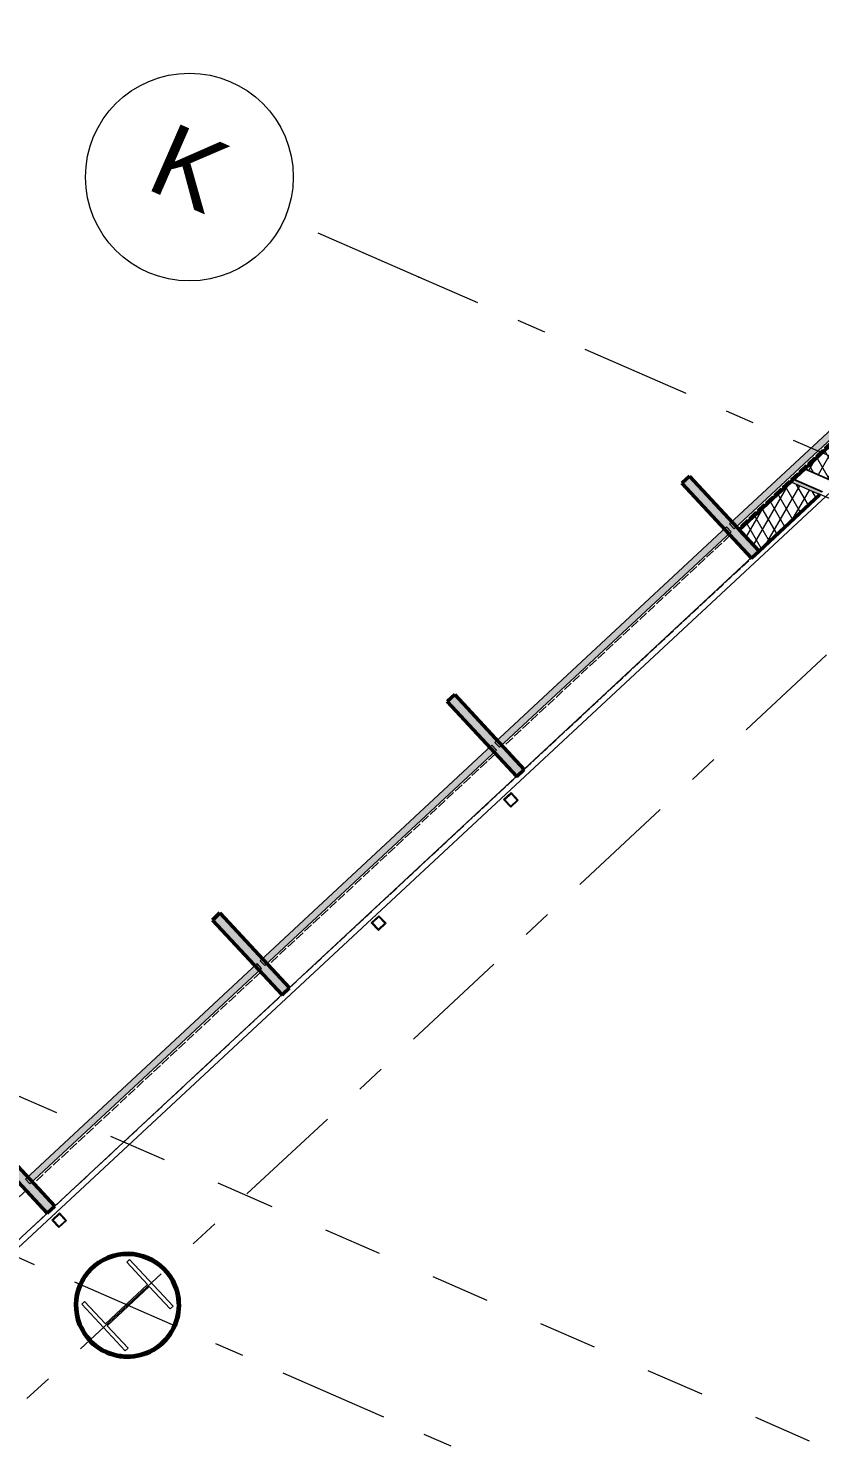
# Model space of a CAD drawing. Header units: millimetres. Extents: x -50172 to 90294, y -80883 to 956680.
# Drawn here: x -30409 to -26601, y -29873 to -23037 of the extents above; entities that cross this region are included whole.
import ezdxf
from ezdxf.enums import TextEntityAlignment as Align

# ---------------------------------------------------------------- set-up
doc = ezdxf.new("R2010")
doc.units = ezdxf.units.MM
doc.header["$MEASUREMENT"] = 0
for name, pattern in [('Dashed', [564.444447, 282.222223, -282.222223]), ('Double Dashed', [1093.611073, 529.166651, -211.666656, 141.111112, -211.666656]), ('Hidden Line', [55, 45, -10])]:
    doc.linetypes.add(name, pattern=pattern)
for name, color, linetype in [('A-25-M_Wall_Int', 7, 'Continuous'), ('A-95-MC_Marker_Section_P2.Marker', 7, 'Continuous'), ('COLUMN.IFC Import', 7, 'Continuous'), ('New_A-15-MG_Structural_Grid_Phase_2', 7, 'Continuous'), ('New_A-20-M_Floor_Slab', 7, 'Continuous'), ('New_A-25-M_Curtain_Wall', 7, 'Continuous'), ('New_A-25-M_Wall_Ext', 7, 'Continuous'), ('New_A-35-M_FFE-Zone', 7, 'Continuous')]:
    doc.layers.add(name, color=color, linetype=linetype)
for name, color, linetype, lineweight, true_color in [('A-25-M_Wall_Int_Pen_No__107', 7, 'Continuous', 15, 0xa6a6a6), ('A-25-M_Wall_Int_Pen_No__27', 7, 'Continuous', 50, 0x2a2a2a), ('New_A-15-MG_Structural_Grid_Phase_2_Pen_No__222', 7, 'Continuous', 13, 0x65af33), ('New_A-25-M_Curtain_Wall_Pen_No__107', 7, 'Continuous', 15, 0xa6a6a6), ('New_A-25-M_Curtain_Wall_Pen_No__144', 7, 'Continuous', 0, 0xc8c8c8), ('New_A-25-M_Curtain_Wall_Pen_No__165', 7, 'Continuous', 0, 0x006060), ('New_A-25-M_Curtain_Wall_Pen_No__27', 7, 'Continuous', 50, 0x2a2a2a), ('New_A-25-M_Wall_Ext_Pen_No__107', 7, 'Continuous', 15, 0xa6a6a6), ('New_A-25-M_Wall_Ext_Pen_No__27', 7, 'Continuous', 50, 0x2a2a2a), ('New_A-35-M_FFE-Zone_Pen_No__74', 7, 'Continuous', 20, 0x606060)]:
    doc.layers.add(name, color=color, linetype=linetype, lineweight=lineweight, true_color=true_color)
for name, color, linetype, lineweight in [('A-95-MC_Marker_Section_P2.Marker_Pen_No__1', 7, 'Continuous', 13), ('COLUMN.IFC Import_Pen_No__2', 8, 'Continuous', 15), ('New_A-20-M_Floor_Slab_Pen_No__89', 8, 'Continuous', 20), ('New_A-25-M_Curtain_Wall_Pen_No__1', 7, 'Continuous', 13), ('New_A-25-M_Curtain_Wall_Pen_No__87', 8, 'Continuous', 20), ('New_A-25-M_Wall_Ext_Pen_No__1', 7, 'Continuous', 13), ('New_ArchiCAD Zone Stamps_Pen_No__9', 7, 'Continuous', 13)]:
    doc.layers.add(name, color=color, linetype=linetype, lineweight=lineweight)
doc.styles.add('GENERATED_STYLE_2', font='')
doc.styles.add('GENERATED_STYLE_3', font='')
doc.styles.add('GENERATED_STYLE_4', font='')
doc.styles.get('GENERATED_STYLE_2').set_extended_font_data('Arial', bold=True)
doc.styles.get('GENERATED_STYLE_3').set_extended_font_data('Arial')
doc.styles.get('GENERATED_STYLE_4').set_extended_font_data('Swis721 BT')
pattern_1 = [(60, (0, 0), (-43.30127, 25), []), (120, (0, 0), (43.30127, 25), [])]

# ---------------------------------------------------------------- blocks, each defined once
blk = doc.blocks.new('Computer Lab A_INB 2101_5_1', base_point=(-21074, -34511.1))
at = {"layer": 'New_A-35-M_FFE-Zone_Pen_No__74', "linetype": 'Continuous'}
for p, q in [((-26602.3, -25279.3), (-34797.7, -32908.8)), ((-9642.2, -32674.7), (-26602.3, -25279.3))]:
    blk.add_line(p, q, dxfattribs=at)
for start, end in [(111.44041, 291.56891), (291.56891, 111.44041)]:
    blk.add_arc((-29932, -29183.1), 250, start, end, dxfattribs=at)
at = {"layer": 'New_ArchiCAD Zone Stamps_Pen_No__9'}
for tag, height, style, p in [('ROOM_NAME', 250, 'GENERATED_STYLE_2', (-21831, -32984.5)), ('zoneNameLine2', 250, 'GENERATED_STYLE_2', (-22019.5, -33416.7)), ('ROOM_NUMBER', 200, 'GENERATED_STYLE_3', (-22207.9, -33837.4)), ('measuredAreaCode', 200, 'GENERATED_STYLE_3', (-22364.9, -34197.5)), ('DUMMY_649', 200, 'GENERATED_STYLE_3', (-22057.5, -34331.5)), ('DUMMY_650', 200, 'GENERATED_STYLE_3', (-21428.4, -34605.9)), ('DUMMY_651', 133.3, 'GENERATED_STYLE_3', (-21149.1, -34712.4))]:
    blk.add_attdef(tag, text='', height=height, rotation=336.44041, dxfattribs=dict(at, style=style)).set_placement(p, align=Align.TOP_LEFT)
blk = doc.blocks.new('Slab_4_1', base_point=(-34879.7, -33019))
at = {"layer": 'New_A-20-M_Floor_Slab_Pen_No__89', "linetype": 'Continuous', "flags": 128}
blk.add_lwpolyline([(-11126.4, -10915), (-34879.7, -33019), (-34178.4, -33772.6), (-28504.8, -36246.6), (-17692.7, -40961.2), (-18788.7, -43474.6), (-15135.8, -45067.5), (-14847, -44405), (-9724.7, -46638.6), (-11283.6, -50213.5), (-6954.9, -52101), (-4428.3, -46306.9), (1068, -48703.5), (1011.6, -48832.8), (12486.7, -53836.5)], dxfattribs=at)
blk = doc.blocks.new('Curtain Wall_17_1')
at = {"layer": 'New_A-25-M_Curtain_Wall_Pen_No__144', "linetype": 'Continuous'}
for points in [[(-27264.3, -25226.3), (-26929.1, -25586.5), (-26892.5, -25552.5), (-27227.7, -25192.3)], [(-28393.9, -26277.5), (-28058.7, -26637.7), (-28022.1, -26603.6), (-28357.3, -26243.4)], [(-29523.4, -27328.6), (-29188.3, -27688.8), (-29151.7, -27654.8), (-29486.8, -27294.6)], [(-30653, -28379.8), (-30317.8, -28740), (-30281.2, -28705.9), (-30616.4, -28345.7)]]:
    blk.add_hatch(color=256, dxfattribs=at).paths.add_polyline_path(points)
at = {"layer": 'New_A-25-M_Curtain_Wall_Pen_No__165', "linetype": 'Continuous', "lineweight": 0, "true_color": 0x001818}
for points in [[(-27012.5, -25445.5), (-25897.6, -24408), (-25919.4, -24384.6), (-27034.3, -25422.1)], [(-28142.1, -26496.7), (-27027.1, -25459.2), (-27048.9, -25435.7), (-28163.9, -26473.3)], [(-29271.6, -27547.8), (-28156.7, -26510.3), (-28178.5, -26486.9), (-29293.4, -27524.4)], [(-30401.2, -28599), (-29286.3, -27561.5), (-29308.1, -27538), (-30423, -28575.6)]]:
    blk.add_hatch(color=168, dxfattribs=at).paths.add_polyline_path(points)
at = {"layer": 'New_A-25-M_Curtain_Wall_Pen_No__1', "linetype": 'Continuous'}
for p, q in [((-25919.4, -24384.6), (-27034.3, -25422.1)), ((-27012.5, -25445.5), (-25897.6, -24408)), ((-27034.3, -25422.1), (-27012.5, -25445.5)), ((-27048.9, -25435.7), (-28163.9, -26473.3)), ((-28142.1, -26496.7), (-27027.1, -25459.2)), ((-27027.1, -25459.2), (-27048.9, -25435.7)), ((-28178.5, -26486.9), (-29293.4, -27524.4)), ((-29271.6, -27547.8), (-28156.7, -26510.3)), ((-28156.7, -26510.3), (-28178.5, -26486.9)), ((-28163.9, -26473.3), (-28142.1, -26496.7)), ((-29308.1, -27538), (-30423, -28575.6)), ((-29286.3, -27561.5), (-29308.1, -27538)), ((-29293.4, -27524.4), (-29271.6, -27547.8)), ((-30401.2, -28599), (-29286.3, -27561.5)), ((-30423, -28575.6), (-30401.2, -28599))]:
    blk.add_line(p, q, dxfattribs=at)
at = {"layer": 'New_A-25-M_Curtain_Wall_Pen_No__27', "linetype": 'Continuous'}
for p, q in [((-27227.7, -25192.3), (-27264.3, -25226.3)), ((-27264.3, -25226.3), (-26929.1, -25586.5)), ((-26892.5, -25552.5), (-27227.7, -25192.3)), ((-26929.1, -25586.5), (-26892.5, -25552.5)), ((-28357.3, -26243.4), (-28393.9, -26277.5)), ((-28022.1, -26603.6), (-28357.3, -26243.4)), ((-28393.9, -26277.5), (-28058.7, -26637.7)), ((-28058.7, -26637.7), (-28022.1, -26603.6)), ((-29486.8, -27294.6), (-29523.4, -27328.6)), ((-29523.4, -27328.6), (-29188.3, -27688.8)), ((-29151.7, -27654.8), (-29486.8, -27294.6)), ((-29188.3, -27688.8), (-29151.7, -27654.8)), ((-30281.2, -28705.9), (-30616.4, -28345.7)), ((-30653, -28379.8), (-30317.8, -28740)), ((-30317.8, -28740), (-30281.2, -28705.9))]:
    blk.add_line(p, q, dxfattribs=at)
blk = doc.blocks.new('Wall_195_1', base_point=(-30317.8, -28740))
at = {"layer": 'New_A-25-M_Curtain_Wall_Pen_No__87', "linetype": 'Hidden Line', "flags": 128}
for points in [[(-30420, -28630.2), (-31513, -29647.3)], [(-30317.8, -28740), (-30420, -28630.2)], [(-31410.8, -29757.1), (-30317.8, -28740)], [(-31513, -29647.3), (-31410.8, -29757.1)]]:
    blk.add_lwpolyline(points, dxfattribs=at)
blk = doc.blocks.new('Wall_196_1', base_point=(-29188.3, -27688.8))
at = {"layer": 'New_A-25-M_Curtain_Wall_Pen_No__87', "linetype": 'Hidden Line', "flags": 128}
for points in [[(-29290.4, -27579), (-30383.4, -28596.1)], [(-29188.3, -27688.8), (-29290.4, -27579)], [(-30281.2, -28705.9), (-29188.3, -27688.8)], [(-30383.4, -28596.1), (-30281.2, -28705.9)]]:
    blk.add_lwpolyline(points, dxfattribs=at)
blk = doc.blocks.new('Wall_197_1', base_point=(-28058.7, -26637.7))
at = {"layer": 'New_A-25-M_Curtain_Wall_Pen_No__87', "linetype": 'Hidden Line', "flags": 128}
for points in [[(-28160.9, -26527.9), (-29253.8, -27545)], [(-28058.7, -26637.7), (-28160.9, -26527.9)], [(-29151.7, -27654.8), (-28058.7, -26637.7)], [(-29253.8, -27545), (-29151.7, -27654.8)]]:
    blk.add_lwpolyline(points, dxfattribs=at)
blk = doc.blocks.new('Wall_198_1', base_point=(-26929.1, -25586.5))
at = {"layer": 'New_A-25-M_Curtain_Wall_Pen_No__87', "linetype": 'Hidden Line', "flags": 128}
for points in [[(-27031.3, -25476.7), (-28124.3, -26493.8)], [(-26929.1, -25586.5), (-27031.3, -25476.7)], [(-28022.1, -26603.6), (-26929.1, -25586.5)], [(-28124.3, -26493.8), (-28022.1, -26603.6)]]:
    blk.add_lwpolyline(points, dxfattribs=at)
blk = doc.blocks.new('*X670')
at = {"layer": 'New_A-25-M_Curtain_Wall_Pen_No__107', "linetype": 'Continuous'}
blk.add_hatch(color=256, dxfattribs=at).paths.add_polyline_path([(-26349.9, -25047.5), (-26330, -25029), (-26479.9, -24963.6), (-26499.9, -24982.2)])
blk = doc.blocks.new('Wall_245_1', base_point=(-26892.4, -25552.3))
at = {"layer": 'New_A-25-M_Curtain_Wall_Pen_No__107', "linetype": 'Continuous', "lineweight": 0, "true_color": 0x535353}
for points in [[(-26314, -25014.1), (-26311.6, -25011.9), (-26461.5, -24946.5), (-26463.9, -24948.7)], [(-26367.5, -25063.9), (-26365.1, -25061.7), (-26515, -24996.3), (-26517.4, -24998.5)], [(-26534.6, -25219.4), (-26532.2, -25217.1), (-26682.1, -25151.8), (-26684.5, -25154)], [(-26588.1, -25269.1), (-26585.7, -25266.9), (-26735.6, -25201.5), (-26738, -25203.8)]]:
    blk.add_hatch(color=251, dxfattribs=at).paths.add_polyline_path(points)
at = {"layer": 'New_A-25-M_Curtain_Wall_Pen_No__107', "linetype": 'Continuous'}
for points in [[(-26311.6, -25011.9), (-26299.6, -25000.7), (-26449.6, -24935.4), (-26461.5, -24946.5)], [(-26600, -25280.3), (-26588.1, -25269.1), (-26738, -25203.8), (-26750, -25214.9)]]:
    blk.add_hatch(color=256, dxfattribs=at).paths.add_polyline_path(points)
at = {"layer": 'New_A-25-M_Curtain_Wall_Pen_No__1', "linetype": 'Continuous'}
for p, q in [((-26314, -25014.1), (-26463.9, -24948.7)), ((-26311.6, -25011.9), (-26461.5, -24946.5)), ((-26299.6, -25000.7), (-26449.6, -24935.4)), ((-26517.4, -24998.5), (-26367.5, -25063.9)), ((-26365.1, -25061.7), (-26515, -24996.3)), ((-26349.9, -25047.5), (-26499.9, -24982.2)), ((-26330, -25029), (-26479.9, -24963.6)), ((-26534.6, -25219.4), (-26684.5, -25154)), ((-26532.2, -25217.1), (-26682.1, -25151.8)), ((-26750, -25214.9), (-26600, -25280.3)), ((-26588.1, -25269.1), (-26738, -25203.8)), ((-26585.7, -25266.9), (-26735.6, -25201.5))]:
    blk.add_line(p, q, dxfattribs=at)
at = {"layer": 'New_A-25-M_Curtain_Wall_Pen_No__87', "linetype": 'Hidden Line', "flags": 128}
for points in [[(-25902.4, -24426.2), (-26994.6, -25442.5)], [(-25800.2, -24536), (-25902.4, -24426.2)], [(-26299.6, -25000.7), (-25800.2, -24536)], [(-26532.2, -25217.1), (-26367.5, -25063.9)], [(-26892.4, -25552.3), (-26600, -25280.3)], [(-26994.6, -25442.5), (-26892.4, -25552.3)]]:
    blk.add_lwpolyline(points, dxfattribs=at)
at = {"layer": 'New_A-25-M_Curtain_Wall', "color": 250, "lineweight": 50, "true_color": 0x2a2a2a}
blk.add_blockref('*X670', (0, 0), dxfattribs=at)
blk = doc.blocks.new('*X672')
at = {"layer": 'New_A-25-M_Wall_Ext_Pen_No__107', "linetype": 'Continuous'}
blk.add_hatch(color=256, dxfattribs=at).paths.add_polyline_path([(-26469.9, -24967.9), (-26489.9, -24986.5), (-26349.9, -25047.5), (-26330, -25029)])
blk = doc.blocks.new('Wall_246_1', base_point=(-25799.5, -24535.4))
at = {"layer": 'New_A-25-M_Wall_Ext_Pen_No__107', "linetype": 'Continuous'}
h = blk.add_hatch(dxfattribs=at)
h.set_pattern_fill('Batt_Insulation_0001', color=256, style=0, pattern_type=2)
h.set_pattern_definition(pattern_1)
h.paths.add_polyline_path([(-26299.6, -25000.7), (-25799.5, -24535.4), (-25894.9, -24432.9), (-26439.6, -24939.7)])
at = {"layer": 'New_A-25-M_Wall_Ext_Pen_No__107', "linetype": 'Continuous', "lineweight": 0, "true_color": 0x535353}
for points in [[(-26451.6, -24950.9), (-26453.9, -24953.1), (-26314, -25014.1), (-26311.6, -25011.9)], [(-26505, -25000.6), (-26507.4, -25002.9), (-26367.5, -25063.9), (-26365.1, -25061.7)], [(-26672.1, -25156.1), (-26674.5, -25158.3), (-26534.6, -25219.4), (-26532.2, -25217.1)], [(-26725.6, -25205.9), (-26728, -25208.1), (-26588.1, -25269.1), (-26585.7, -25266.9)]]:
    blk.add_hatch(color=251, dxfattribs=at).paths.add_polyline_path(points)
at = {"layer": 'New_A-25-M_Wall_Ext_Pen_No__107', "linetype": 'Continuous'}
for points in [[(-26439.6, -24939.7), (-26451.6, -24950.9), (-26311.6, -25011.9), (-26299.6, -25000.7)], [(-26728, -25208.1), (-26740, -25219.3), (-26600, -25280.3), (-26588.1, -25269.1)]]:
    blk.add_hatch(color=256, dxfattribs=at).paths.add_polyline_path(points)
h = blk.add_hatch(dxfattribs=at)
h.set_pattern_fill('Batt_Insulation_0001', color=256, style=0, pattern_type=2)
h.set_pattern_definition(pattern_1)
h.paths.add_polyline_path([(-26507.4, -25002.9), (-26672.1, -25156.1), (-26532.2, -25217.1), (-26367.5, -25063.9)])
h = blk.add_hatch(dxfattribs=at)
h.set_pattern_fill('Batt_Insulation_0001', color=256, style=0, pattern_type=2)
h.set_pattern_definition(pattern_1)
h.paths.add_polyline_path([(-26740, -25219.3), (-26987.9, -25450), (-26892.5, -25552.5), (-26600, -25280.3)])
at = {"layer": 'New_A-25-M_Wall_Ext_Pen_No__1', "linetype": 'Continuous'}
for p, q in [((-26314, -25014.1), (-26453.9, -24953.1)), ((-26311.6, -25011.9), (-26451.6, -24950.9)), ((-26299.6, -25000.7), (-26439.6, -24939.7)), ((-26507.4, -25002.9), (-26367.5, -25063.9)), ((-26365.1, -25061.7), (-26505, -25000.6)), ((-26349.9, -25047.5), (-26489.9, -24986.5)), ((-26330, -25029), (-26469.9, -24967.9)), ((-26534.6, -25219.4), (-26674.5, -25158.3)), ((-26532.2, -25217.1), (-26672.1, -25156.1)), ((-26740, -25219.3), (-26600, -25280.3)), ((-26588.1, -25269.1), (-26728, -25208.1)), ((-26585.7, -25266.9), (-26725.6, -25205.9))]:
    blk.add_line(p, q, dxfattribs=at)
at = {"layer": 'New_A-25-M_Wall_Ext_Pen_No__27', "linetype": 'Continuous', "flags": 128}
for points in [[(-25894.9, -24432.9), (-26987.9, -25450)], [(-25799.5, -24535.4), (-25894.9, -24432.9)], [(-26299.6, -25000.7), (-25799.5, -24535.4)], [(-26532.2, -25217.1), (-26367.5, -25063.9)], [(-26892.5, -25552.5), (-26600, -25280.3)], [(-26987.9, -25450), (-26892.5, -25552.5)]]:
    blk.add_lwpolyline(points, dxfattribs=at)
at = {"layer": 'New_A-25-M_Wall_Ext', "color": 250, "lineweight": 50, "true_color": 0x2a2a2a}
blk.add_blockref('*X672', (0, 0), dxfattribs=at)
blk = doc.blocks.new('Wall_366_1', base_point=(-29700.4, -29089.1))
at = {"layer": 'A-25-M_Wall_Int_Pen_No__107', "linetype": 'Continuous', "lineweight": 0, "true_color": 0x535353}
blk.add_hatch(color=251, dxfattribs=at).paths.add_polyline_path([(-29700.4, -29089.1, 1), (-30163.7, -29277.1), (-30159.1, -29275.3, -1), (-29705, -29091)])
at = {"layer": 'A-25-M_Wall_Int_Pen_No__27', "linetype": 'Continuous'}
for radius in [250, 245]:
    blk.add_arc((-29932, -29183.1), radius, 22.08959, 202.08959, dxfattribs=at)
blk = doc.blocks.new('Wall_367_1', base_point=(-30163.7, -29277.1))
at = {"layer": 'A-25-M_Wall_Int_Pen_No__107', "linetype": 'Continuous', "lineweight": 0, "true_color": 0x535353}
blk.add_hatch(color=251, dxfattribs=at).paths.add_polyline_path([(-30163.7, -29277.1, 1), (-29700.4, -29089.1), (-29705, -29091, -1), (-30159.1, -29275.3)])
at = {"layer": 'A-25-M_Wall_Int_Pen_No__27', "linetype": 'Continuous'}
for radius in [250, 245]:
    blk.add_arc((-29932, -29183.1), radius, 202.08959, 22.08959, dxfattribs=at)
blk = doc.blocks.new('Standard grid marker_23')
at = {"layer": 'New_A-15-MG_Structural_Grid_Phase_2_Pen_No__222', "linetype": 'Double Dashed'}
blk.add_line((2642.7, 0), (48997.9, 0), dxfattribs=at)
at = {"layer": 'New_A-15-MG_Structural_Grid_Phase_2_Pen_No__222', "style": 'GENERATED_STYLE_4'}
blk.add_attdef('AC_MarkerText_1', text='', height=350, rotation=113.5, dxfattribs=at).set_placement((-500, -1294.1), align=Align.MIDDLE_CENTER)
blk = doc.blocks.new('Discrete Accessory 470')
at = {"layer": 'COLUMN.IFC Import_Pen_No__2', "linetype": 'Continuous'}
for p, q in [((-25, 25), (25, 25)), ((-25, -25), (-25, 25)), ((-21, 21), (-21, -21)), ((21, 21), (-21, 21)), ((21, -21), (21, 21)), ((25, 25), (25, -25)), ((25, -25), (-25, -25)), ((-21, -21), (21, -21))]:
    blk.add_line(p, q, dxfattribs=at)
blk = doc.blocks.new('Discrete Accessory 471')
at = {"layer": 'COLUMN.IFC Import_Pen_No__2', "linetype": 'Continuous'}
for p, q in [((-25, 25), (25, 25)), ((-25, -25), (-25, 25)), ((-21, 21), (-21, -21)), ((21, 21), (-21, 21)), ((21, -21), (21, 21)), ((25, 25), (25, -25)), ((25, -25), (-25, -25)), ((-21, -21), (21, -21))]:
    blk.add_line(p, q, dxfattribs=at)
blk = doc.blocks.new('Discrete Accessory 472')
at = {"layer": 'COLUMN.IFC Import_Pen_No__2', "linetype": 'Continuous'}
for p, q in [((-25, 25), (25, 25)), ((-25, -25), (-25, 25)), ((-21, 21), (-21, -21)), ((21, 21), (-21, 21)), ((21, -21), (21, 21)), ((25, 25), (25, -25)), ((25, -25), (-25, -25)), ((-21, -21), (21, -21))]:
    blk.add_line(p, q, dxfattribs=at)
blk = doc.blocks.new('Discrete Accessory 1846')
at = {"layer": 'COLUMN.IFC Import_Pen_No__2', "linetype": 'Continuous'}
for p, q in [((-153.7, 157.25), (153.7, 157.25)), ((-153.7, 138.55), (-153.7, 157.25)), ((-6, 138.55), (-153.7, 138.55)), ((-6, -138.55), (-6, 138.55)), ((6, 138.55), (6, -138.55)), ((153.7, 138.55), (6, 138.55)), ((153.7, 157.25), (153.7, 138.55)), ((-153.7, -138.55), (-6, -138.55)), ((-153.7, -157.25), (-153.7, -138.55)), ((153.7, -157.25), (-153.7, -157.25)), ((6, -138.55), (153.7, -138.55)), ((153.7, -138.55), (153.7, -157.25))]:
    blk.add_line(p, q, dxfattribs=at)
blk = doc.blocks.new('Standard grid marker_33')
at = {"layer": 'New_A-15-MG_Structural_Grid_Phase_2_Pen_No__222', "linetype": 'Double Dashed'}
for p, q in [((705.1, 0), (54601, 0)), ((54601, 0), (55306.1, 0))]:
    blk.add_line(p, q, dxfattribs=at)
at = {"layer": 'New_A-15-MG_Structural_Grid_Phase_2_Pen_No__222', "linetype": 'Continuous'}
blk.add_circle((55806.1, 0), 500, dxfattribs=at)
at = {"layer": 'New_A-15-MG_Structural_Grid_Phase_2_Pen_No__222', "linetype": 'Double Dashed'}
blk.add_point((54601, 0), dxfattribs=at)
blk.add_point((54601, 0), dxfattribs=at)
at = {"layer": 'New_A-15-MG_Structural_Grid_Phase_2_Pen_No__222', "style": 'GENERATED_STYLE_4'}
for tag, p in [('AC_MarkerText_1_0', (-500, 43.4)), ('AC_MarkerText_1_1', (55806.1, 43.4))]:
    blk.add_attdef(tag, text='', height=350, rotation=180, dxfattribs=at).set_placement(p, align=Align.MIDDLE_CENTER)
blk = doc.blocks.new('Standard grid marker_41')
at = {"layer": 'New_A-15-MG_Structural_Grid_Phase_2_Pen_No__222', "linetype": 'Double Dashed'}
blk.add_line((705.1, 0), (11275, 0), dxfattribs=at)
at = {"layer": 'New_A-15-MG_Structural_Grid_Phase_2_Pen_No__222', "style": 'GENERATED_STYLE_4'}
for tag, p in [('AC_MarkerText_1_0', (-500, 43.4)), ('AC_MarkerText_1_1', (12480.1, 43.4))]:
    blk.add_attdef(tag, text='', height=350, rotation=180, dxfattribs=at).set_placement(p, align=Align.MIDDLE_CENTER)
blk = doc.blocks.new('Cutting Plane_5_1', base_point=(18850.6, -50545.4))
at = {"layer": 'A-95-MC_Marker_Section_P2.Marker_Pen_No__1', "linetype": 'Dashed'}
blk.add_line((-6471, -38635.4), (-31881.6, -27555.2), dxfattribs=at)

msp = doc.modelspace()

# ---------------------------------------------------------------- block references
at = {"layer": 'A-25-M_Wall_Int', "color": 250, "lineweight": 50, "true_color": 0x2a2a2a}
for name, p in [('Wall_366_1', (-29700.4, -29089.1)), ('Wall_367_1', (-30163.7, -29277.1))]:
    msp.add_blockref(name, p, dxfattribs=at)
at = {"layer": 'A-95-MC_Marker_Section_P2.Marker'}
msp.add_blockref('Cutting Plane_5_1', (18850.6, -50545.4), dxfattribs=at)
at = {"layer": 'COLUMN.IFC Import', "linetype": 'Continuous', "zscale": 1000}
for name, p, rotation in [('Discrete Accessory 470', (-28086.3, -26750.5), 222.940410901894), ('Discrete Accessory 471', (-28723.1, -27343.3), 222.940410901894), ('Discrete Accessory 472', (-30260.4, -28774), 222.940410901894), ('Discrete Accessory 1846', (-29932.3, -29182.7), 312.9404109018942)]:
    msp.add_blockref(name, p, dxfattribs=dict(at, rotation=rotation))
at = {"layer": 'New_A-15-MG_Structural_Grid_Phase_2', "color": 8, "linetype": 'Continuous', "lineweight": 15, "zscale": 1000}
for name, p, rotation in [('Standard grid marker_23', (3387.7, 1823.7), 222.9404146370858), ('Standard grid marker_41', (-22036.6, -32625.7), 156.4404115839929)]:
    msp.add_blockref(name, p, dxfattribs=dict(at, rotation=rotation))
at = {"layer": 'New_A-15-MG_Structural_Grid_Phase_2', "color": 8, "linetype": 'Continuous', "lineweight": 15}
ref = msp.add_blockref('Standard grid marker_33', (21520.4, -46057.9), dxfattribs=dict(at, zscale=1000, rotation=156.4404115839929))
ref.add_attrib('AC_MarkerText_1_1', 'K', dxfattribs={"layer": 'New_A-15-MG_Structural_Grid_Phase_2_Pen_No__222', "color": 85, "true_color": 0x65af33, "height": 350, "rotation": 336.44041, "style": 'GENERATED_STYLE_4'}).set_placement((-29634, -23708.7), align=Align.MIDDLE_CENTER)
at = {"layer": 'New_A-20-M_Floor_Slab', "color": 8, "linetype": 'Continuous', "lineweight": 20}
msp.add_blockref('Slab_4_1', (-34879.7, -33019), dxfattribs=at)
at = {"layer": 'New_A-25-M_Curtain_Wall', "linetype": 'Continuous', "lineweight": 0}
msp.add_blockref('Curtain Wall_17_1', (0, 0), dxfattribs=at)
at = {"layer": 'New_A-25-M_Curtain_Wall', "color": 250, "lineweight": 50, "true_color": 0x2a2a2a}
for name, p in [('Wall_245_1', (-26892.4, -25552.3)), ('Wall_198_1', (-26929.1, -25586.5)), ('Wall_197_1', (-28058.7, -26637.7)), ('Wall_196_1', (-29188.3, -27688.8)), ('Wall_195_1', (-30317.8, -28740))]:
    msp.add_blockref(name, p, dxfattribs=at)
at = {"layer": 'New_A-25-M_Wall_Ext', "color": 250, "lineweight": 50, "true_color": 0x2a2a2a}
msp.add_blockref('Wall_246_1', (-25799.5, -24535.4), dxfattribs=at)
at = {"layer": 'New_A-35-M_FFE-Zone', "linetype": 'Continuous'}
msp.add_blockref('Computer Lab A_INB 2101_5_1', (-21074, -34511.1), dxfattribs=at)

doc.saveas('drawing.dxf')
